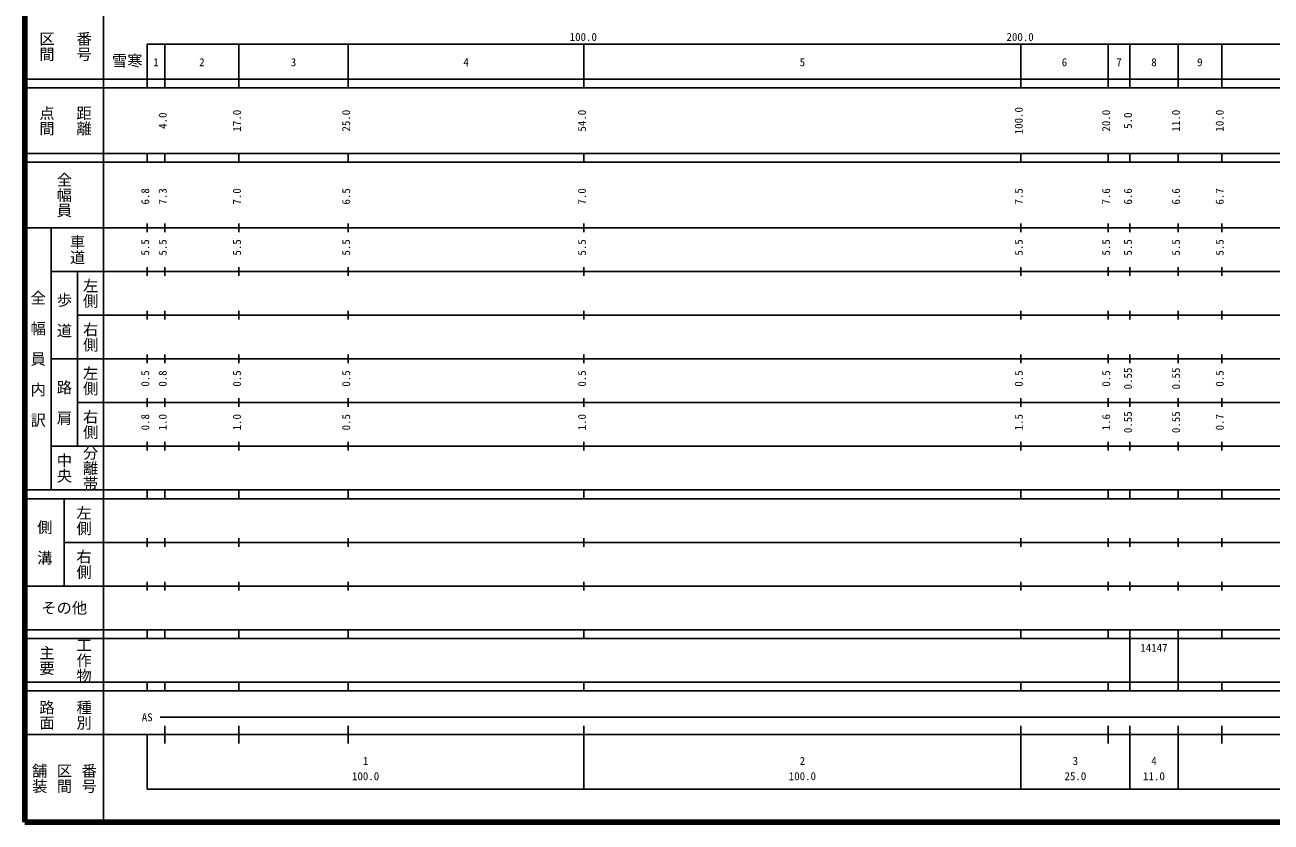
# Model space of a CAD drawing. Units: millimetres on the paper, enlarged 1000 times. Extents: x 40000 to 680000, y 20000 to 380000.
# Drawn here: x 40000 to 325306, y 20000 to 202409 of the extents above; entities that cross this region are included whole.
import ezdxf
from ezdxf.enums import TextEntityAlignment as Align

# ---------------------------------------------------------------- set-up
doc = ezdxf.new("R2010")
doc.units = ezdxf.units.MM
doc.header["$LTSCALE"] = 1000
doc.layers.add('M-TTL', color=2, linetype='Continuous', lineweight=140)
doc.layers.add('M-TTL-BAND', color=7, linetype='Continuous', lineweight=25)
doc.layers.add('M-TTL-TXT', color=7, linetype='Continuous')
doc.styles.add('@ＭＳ ゴシック', font='')
doc.styles.add('ＭＳ ゴシック', font='')
doc.styles.get('@ＭＳ ゴシック').set_extended_font_data('@MS Gothic')
doc.styles.get('ＭＳ ゴシック').set_extended_font_data('MS Gothic')

msp = doc.modelspace()

# ---------------------------------------------------------------- linework, layer by layer
at = {"layer": 'M-TTL'}
for p, q in [((40000, 380000), (40000, 20000)), ((40000, 20000), (680000, 20000))]:
    msp.add_line(p, q, dxfattribs=at)
at = {"layer": 'M-TTL-BAND'}
for p, q in [((58000, 370000), (58000, 20000)), ((68000, 198000), (579000, 198000)), ((68000, 198000), (68000, 188000)), ((72000, 188000), (72000, 198000)), ((89000, 188000), (89000, 198000)), ((114000, 188000), (114000, 198000)), ((168000, 188000), (168000, 198000)), ((268000, 188000), (268000, 198000)), ((288000, 188000), (288000, 198000)), ((293000, 188000), (293000, 198000)), ((304000, 188000), (304000, 198000)), ((314000, 188000), (314000, 198000)), ((40000, 190000), (579000, 190000)), ((40000, 188000), (579000, 188000)), ((40000, 173000), (579000, 173000)), ((68000, 171000), (68000, 173000)), ((72000, 171000), (72000, 173000)), ((89000, 171000), (89000, 173000)), ((114000, 171000), (114000, 173000)), ((168000, 171000), (168000, 173000)), ((268000, 171000), (268000, 173000)), ((288000, 171000), (288000, 173000)), ((293000, 171000), (293000, 173000)), ((304000, 171000), (304000, 173000)), ((314000, 171000), (314000, 173000)), ((40000, 171000), (579000, 171000)), ((68000, 155000), (68000, 157000)), ((72000, 155000), (72000, 157000)), ((89000, 155000), (89000, 157000)), ((114000, 155000), (114000, 157000)), ((168000, 155000), (168000, 157000)), ((268000, 155000), (268000, 157000)), ((288000, 155000), (288000, 157000)), ((293000, 155000), (293000, 157000)), ((304000, 155000), (304000, 157000)), ((314000, 155000), (314000, 157000)), ((40000, 156000), (579000, 156000)), ((46000, 96000), (46000, 156000)), ((46000, 146000), (579000, 146000)), ((52000, 146000), (52000, 106000)), ((68000, 145000), (68000, 147000)), ((72000, 145000), (72000, 147000)), ((89000, 145000), (89000, 147000)), ((114000, 145000), (114000, 147000)), ((168000, 145000), (168000, 147000)), ((268000, 145000), (268000, 147000)), ((288000, 145000), (288000, 147000)), ((293000, 145000), (293000, 147000)), ((304000, 145000), (304000, 147000)), ((314000, 145000), (314000, 147000)), ((68000, 135000), (68000, 137000)), ((72000, 135000), (72000, 137000)), ((89000, 135000), (89000, 137000)), ((114000, 135000), (114000, 137000)), ((168000, 135000), (168000, 137000)), ((268000, 135000), (268000, 137000)), ((288000, 135000), (288000, 137000)), ((293000, 135000), (293000, 137000)), ((304000, 135000), (304000, 137000)), ((314000, 135000), (314000, 137000)), ((52000, 136000), (579000, 136000)), ((46000, 126000), (579000, 126000)), ((68000, 125000), (68000, 127000)), ((72000, 125000), (72000, 127000)), ((89000, 125000), (89000, 127000)), ((114000, 125000), (114000, 127000)), ((168000, 125000), (168000, 127000)), ((268000, 125000), (268000, 127000)), ((288000, 125000), (288000, 127000)), ((293000, 125000), (293000, 127000)), ((304000, 125000), (304000, 127000)), ((314000, 125000), (314000, 127000)), ((68000, 115000), (68000, 117000)), ((72000, 115000), (72000, 117000)), ((89000, 115000), (89000, 117000)), ((114000, 115000), (114000, 117000)), ((168000, 115000), (168000, 117000)), ((268000, 115000), (268000, 117000)), ((288000, 115000), (288000, 117000)), ((293000, 115000), (293000, 117000)), ((304000, 115000), (304000, 117000)), ((314000, 115000), (314000, 117000)), ((52000, 116000), (579000, 116000)), ((46000, 106000), (579000, 106000)), ((68000, 105000), (68000, 107000)), ((72000, 105000), (72000, 107000)), ((89000, 105000), (89000, 107000)), ((114000, 105000), (114000, 107000)), ((168000, 105000), (168000, 107000)), ((268000, 105000), (268000, 107000)), ((288000, 105000), (288000, 107000)), ((293000, 105000), (293000, 107000)), ((304000, 105000), (304000, 107000)), ((314000, 105000), (314000, 107000)), ((40000, 96000), (579000, 96000)), ((68000, 94000), (68000, 96000)), ((72000, 94000), (72000, 96000)), ((89000, 94000), (89000, 96000)), ((114000, 94000), (114000, 96000)), ((168000, 94000), (168000, 96000)), ((268000, 94000), (268000, 96000)), ((288000, 94000), (288000, 96000)), ((293000, 94000), (293000, 96000)), ((304000, 94000), (304000, 96000)), ((314000, 94000), (314000, 96000)), ((40000, 94000), (579000, 94000)), ((49000, 94000), (49000, 74000)), ((49000, 84000), (579000, 84000)), ((68000, 83000), (68000, 85000)), ((72000, 83000), (72000, 85000)), ((89000, 83000), (89000, 85000)), ((114000, 83000), (114000, 85000)), ((168000, 83000), (168000, 85000)), ((268000, 83000), (268000, 85000)), ((288000, 83000), (288000, 85000)), ((293000, 83000), (293000, 85000)), ((304000, 83000), (304000, 85000)), ((314000, 83000), (314000, 85000)), ((68000, 73000), (68000, 75000)), ((72000, 73000), (72000, 75000)), ((89000, 73000), (89000, 75000)), ((114000, 73000), (114000, 75000)), ((168000, 73000), (168000, 75000)), ((268000, 73000), (268000, 75000)), ((288000, 73000), (288000, 75000)), ((293000, 73000), (293000, 75000)), ((304000, 73000), (304000, 75000)), ((314000, 73000), (314000, 75000)), ((40000, 74000), (579000, 74000)), ((40000, 64000), (579000, 64000)), ((68000, 62000), (68000, 64000)), ((72000, 62000), (72000, 64000)), ((89000, 62000), (89000, 64000)), ((114000, 62000), (114000, 64000)), ((168000, 62000), (168000, 64000)), ((268000, 62000), (268000, 64000)), ((288000, 62000), (288000, 64000)), ((293000, 62000), (293000, 64000)), ((304000, 62000), (304000, 64000)), ((314000, 62000), (314000, 64000)), ((40000, 62000), (579000, 62000)), ((293000, 52000), (293000, 62000)), ((304000, 52000), (304000, 62000)), ((40000, 52000), (579000, 52000)), ((68000, 50000), (68000, 52000)), ((72000, 50000), (72000, 52000)), ((89000, 50000), (89000, 52000)), ((114000, 50000), (114000, 52000)), ((168000, 50000), (168000, 52000)), ((268000, 50000), (268000, 52000)), ((288000, 50000), (288000, 52000)), ((293000, 50000), (293000, 52000)), ((304000, 50000), (304000, 52000)), ((314000, 50000), (314000, 52000)), ((40000, 50000), (579000, 50000)), ((71000, 44000), (565000, 44000)), ((40000, 40000), (579000, 40000)), ((68000, 40000), (68000, 27500)), ((72000, 38000), (72000, 42000)), ((89000, 38000), (89000, 42000)), ((114000, 38000), (114000, 42000)), ((168000, 27500), (168000, 42000)), ((268000, 27500), (268000, 42000)), ((288000, 38000), (288000, 42000)), ((293000, 27500), (293000, 42000)), ((304000, 27500), (304000, 42000)), ((314000, 38000), (314000, 42000)), ((68000, 27500), (579000, 27500))]:
    msp.add_line(p, q, dxfattribs=at)

# ---------------------------------------------------------------- texts
at = {"layer": 'M-TTL-BAND', "style": '@ＭＳ ゴシック'}
for s, p in [('区間', (45000, 197500)), ('番号', (53500, 197500)), ('点間', (45000, 180500)), ('距離', (53500, 180500)), ('全幅員', (49000, 163500)), ('車道', (52000, 151000)), ('左側', (55000, 141000)), ('全\u3000幅\u3000員\u3000内\u3000訳', (43000, 126000)), ('歩\u3000道', (49000, 136000)), ('右側', (55000, 131000)), ('左側', (55000, 121000)), ('路\u3000肩', (49000, 116000)), ('右側', (55000, 111000)), ('分離帯', (55000, 101000)), ('中央', (49000, 101000)), ('左側', (53500, 89000)), ('側\u3000溝', (44500, 84000)), ('右側', (53500, 79000)), ('主要', (45000, 57000)), ('工作物', (53500, 57000)), ('路面', (45000, 44500)), ('種別', (53500, 44500)), ('舗装', (43333, 30000)), ('区間', (49000, 30000)), ('番号', (54667, 30000))]:
    msp.add_text(s, height=2566, rotation=270, dxfattribs=at).set_placement(p, align=Align.MIDDLE_CENTER)
at = {"layer": 'M-TTL-BAND', "style": 'ＭＳ ゴシック'}
for s, p in [('100.0', (167844, 198195)), ('200.0', (267844, 198195)), ('1', (70000, 192405)), ('2', (80500, 192405)), ('3', (101500, 192405)), ('4', (141000, 192405)), ('5', (218000, 192405)), ('6', (278000, 192405)), ('7', (290500, 192405)), ('8', (298500, 192405)), ('9', (309000, 192405)), ('AS', (68000, 42500)), ('1', (118000, 32523)), ('2', (218000, 32523)), ('3', (280500, 32523)), ('4', (298500, 32523)), ('100.0', (118000, 29033)), ('100.0', (218000, 29033)), ('25.0', (280500, 29033)), ('11.0', (298500, 29033))]:
    msp.add_text(s, height=1833, dxfattribs=at).set_placement(p, align=Align.BOTTOM_CENTER)
for s, p in [('17.0', (90000, 180500)), ('25.0', (115000, 180500)), ('54.0', (169000, 180500)), ('100.0', (269000, 180500)), ('20.0', (289000, 180500)), ('11.0', (305000, 180500)), ('10.0', (315000, 180500)), ('4.0', (73000, 180500)), ('5.0', (294000, 180500)), ('6.8', (69000, 163174)), ('7.3', (73000, 163174)), ('7.0', (90000, 163174)), ('6.5', (115000, 163174)), ('7.0', (169000, 163174)), ('7.5', (269000, 163174)), ('7.6', (289000, 163174)), ('6.6', (294000, 163174)), ('6.6', (305000, 163174)), ('6.7', (315000, 163174)), ('5.5', (69000, 151500)), ('5.5', (73000, 151500)), ('5.5', (90000, 151500)), ('5.5', (115000, 151500)), ('5.5', (169000, 151500)), ('5.5', (269000, 151500)), ('5.5', (289000, 151500)), ('5.5', (294000, 151500)), ('5.5', (305000, 151500)), ('5.5', (315000, 151500)), ('0.5', (69000, 121500)), ('0.8', (73000, 121500)), ('0.5', (90000, 121500)), ('0.5', (115000, 121500)), ('0.5', (169000, 121500)), ('0.5', (269000, 121500)), ('0.5', (289000, 121500)), ('0.55', (294000, 121500)), ('0.55', (305000, 121500)), ('0.5', (315000, 121500)), ('0.8', (69000, 111500)), ('1.0', (73000, 111500)), ('1.0', (90000, 111500)), ('0.5', (115000, 111500)), ('1.0', (169000, 111500)), ('1.5', (269000, 111500)), ('1.6', (289000, 111500)), ('0.55', (294000, 111500)), ('0.55', (305000, 111500)), ('0.7', (315000, 111500))]:
    msp.add_text(s, height=1833, rotation=90, dxfattribs=at).set_placement(p, align=Align.BOTTOM_CENTER)
msp.add_text('その他', height=2566, dxfattribs=at).set_placement((49000, 69000), align=Align.MIDDLE_CENTER)
msp.add_text('14147', height=1833, dxfattribs=at).set_placement((295375, 58405), align=Align.BOTTOM_LEFT)
at = {"layer": 'M-TTL-TXT', "style": 'ＭＳ ゴシック'}
msp.add_text('雪寒', height=2566, dxfattribs=at).set_placement((63429, 194220), align=Align.MIDDLE_CENTER)

doc.saveas('drawing.dxf')
